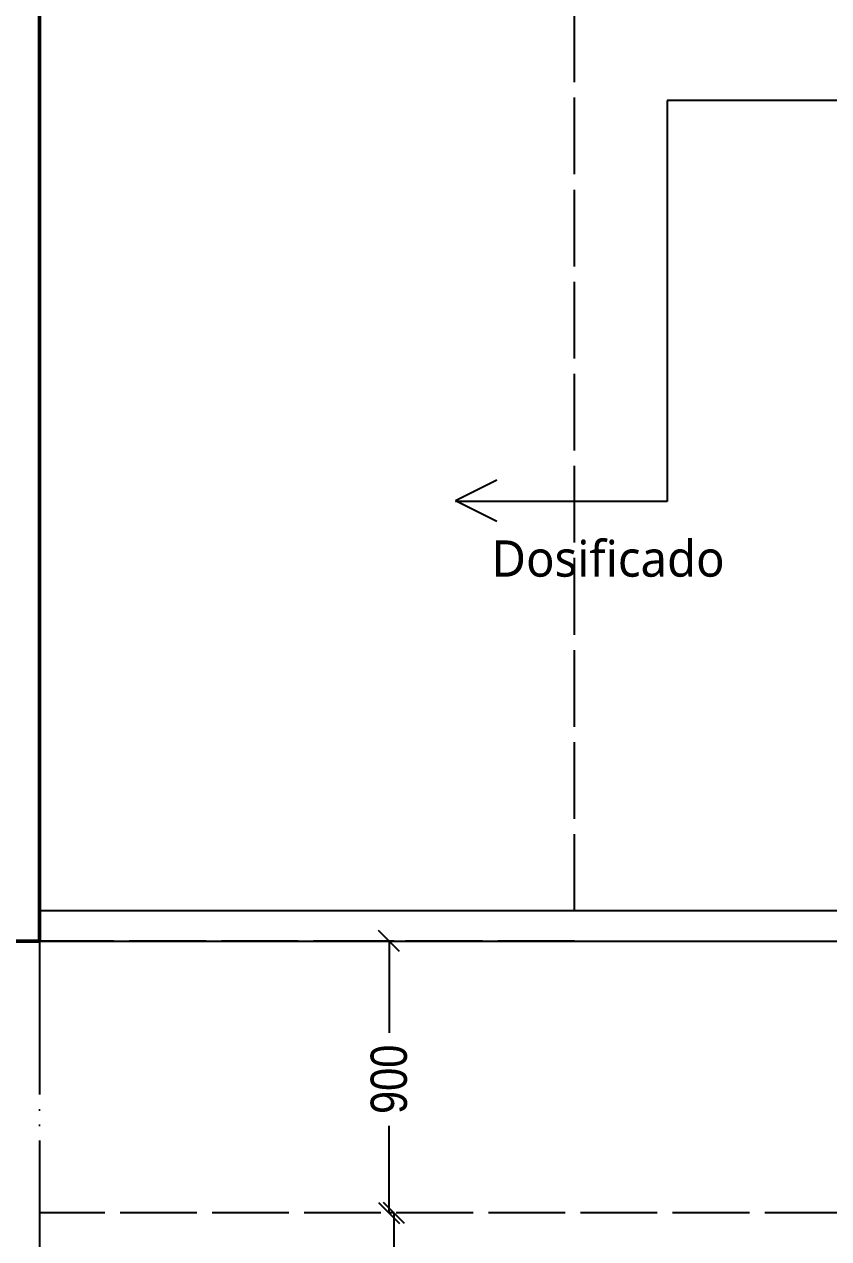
# Model space of a CAD drawing. Header units: millimetres. Extents: x 44692 to 659456, y -26273 to 96111.
# Drawn here: x 64003 to 66665, y -22793 to -18773 of the extents above; entities that cross this region are included whole.
import ezdxf

# ---------------------------------------------------------------- set-up
doc = ezdxf.new("R2010")
doc.units = ezdxf.units.MM
doc.header["$LTSCALE"] = 100
doc.linetypes.add('DASHEDX2', pattern=[3.048, 2.54, -0.508])
doc.linetypes.add('DIVIDEX2', pattern=[6.604, 5.08, -0.508, 0, -0.508, 0, -0.508])
for name, color, linetype in [('Area circulacion', 50, 'DASHEDX2'), ('Cotas secundarias', 41, 'Continuous'), ('Puertas', 43, 'DIVIDEX2'), ('rotulo', 211, 'Continuous')]:
    doc.layers.add(name, color=color, linetype=linetype)
doc.layers.add('Flujo personas', color=7, linetype='Continuous', true_color=0x4991c1)
doc.layers.add('Paredes', color=7, linetype='Continuous', lineweight=50)
doc.styles.add('OpenSans', font='OpenSans-Regular.ttf')
doc.styles.add('OpenSansCondensed-Light', font='OpenSansCondensed-Light.ttf')
doc.dimstyles.new('Cotas Mateo', dxfattribs={"dimtxt": 120, "dimasz": 70, "dimexe": 0.375, "dimexo": 0.125, "dimgap": 0.1, "dimtad": 1, "dimdec": 0, "dimzin": 12, "dimdsep": 46, "dimtxsty": 'OpenSansCondensed-Light', "dimblk": 'OBLIQUE', "dimcen": 2.5, "dimazin": 3, "dimtfac": 0.5, "dimtdec": 0, "dimtmove": 2, "dimatfit": 3, "dimarcsym": 0})

# ---------------------------------------------------------------- blocks, each defined once
blk = doc.blocks.new('_OBLIQUE')
at = {"color": 0, "linetype": 'ByBlock'}
blk.add_line((-0.5, -0.5), (0.5, 0.5), dxfattribs=at)
blk = doc.blocks.new('*D71')
at = {"layer": 'Cotas secundarias', "color": 0, "lineweight": -2, "transparency": 16777216}
for p, q in [((65226.4, -22708), (65226.4, -22969.7)), ((65226.6, -22708), (65226.8, -22708)), ((65226.4, -23608), (65226.4, -23278.4)), ((65226.6, -23608), (65226.8, -23608))]:
    blk.add_line(p, q, dxfattribs=at)
at = {"layer": 'Defpoints', "color": 0, "transparency": 16777216}
for p in [(65226.4, -22708), (65226.4, -23608), (65226.4, -23608)]:
    blk.add_point(p, dxfattribs=at)
at = {"layer": 'Cotas secundarias', "color": 0, "lineweight": -2, "transparency": 16777216, "xscale": 70, "yscale": 70, "zscale": 70}
for p, rotation in [((65226.4, -22708), 90), ((65226.4, -23608), 270)]:
    blk.add_blockref('_OBLIQUE', p, dxfattribs=dict(at, rotation=rotation))
at = {"layer": 'Cotas secundarias', "color": 0, "transparency": 16777216, "insert": (65226.4, -23124), "char_height": 120, "attachment_point": 5, "rotation": 90, "style": 'OpenSansCondensed-Light'}
blk.add_mtext('900', dxfattribs=at)
blk = doc.blocks.new('*D72')
at = {"layer": 'Cotas secundarias', "color": 0, "lineweight": -2, "transparency": 16777216}
for p, q in [((65226.7, -21808), (65209.8, -21808)), ((65210.2, -21808), (65210.2, -22111.3)), ((65210.2, -22708), (65210.2, -22420)), ((65226.7, -22708), (65209.8, -22708))]:
    blk.add_line(p, q, dxfattribs=at)
at = {"layer": 'Defpoints', "color": 0, "transparency": 16777216}
for p in [(65210.2, -21808), (65226.8, -21808), (65226.8, -22708)]:
    blk.add_point(p, dxfattribs=at)
at = {"layer": 'Cotas secundarias', "color": 0, "lineweight": -2, "transparency": 16777216, "xscale": 70, "yscale": 70, "zscale": 70}
for p, rotation in [((65210.2, -21808), 90), ((65210.2, -22708), 270)]:
    blk.add_blockref('_OBLIQUE', p, dxfattribs=dict(at, rotation=rotation))
at = {"layer": 'Cotas secundarias', "color": 0, "transparency": 16777216, "insert": (65210.2, -22265.6), "char_height": 120, "attachment_point": 5, "rotation": 90, "style": 'OpenSansCondensed-Light'}
blk.add_mtext('900', dxfattribs=at)

msp = doc.modelspace()

# ---------------------------------------------------------------- linework, layer by layer
for p, q in [((68865.508, -21707.991), (64053.09, -21707.991)), ((64053.09, -21807.991), (68865.508, -21807.991))]:
    msp.add_line(p, q)
at = {"layer": 'Area circulacion'}
msp.add_line((65823.828, -21707.991), (65823.828, -18089.858), dxfattribs=at)
at = {"layer": 'Area circulacion', "color": 2}
for p, q in [((65823.828, -21807.991), (64053.09, -21807.991)), ((69755.508, -22707.991), (64053.09, -22707.991))]:
    msp.add_line(p, q, dxfattribs=at)
at = {"layer": 'Flujo personas'}
for p, q in [((67903.383, -19024.636), (66130.561, -19024.636)), ((66130.561, -19024.636), (66130.561, -20352.363)), ((65429.839, -20349.073), (65566.563, -20280.711)), ((65429.839, -20349.073), (65566.563, -20417.435)), ((66130.561, -20352.363), (65429.839, -20352.363))]:
    msp.add_line(p, q, dxfattribs=at)
at = {"layer": 'Paredes'}
for p in [(64053.09, -10934.072), (63948.538, -21807.991)]:
    msp.add_line(p, (64053.09, -21807.991), dxfattribs=at)
at = {"layer": 'Puertas'}
msp.add_line((64053.09, -21807.991), (64053.09, -23607.991), dxfattribs=at)

# ---------------------------------------------------------------- texts
at = {"layer": 'rotulo', "insert": (65549.538, -20481.645), "char_height": 120, "width": 1055.00166, "attachment_point": 1, "style": 'OpenSans'}
msp.add_mtext('Dosificado', dxfattribs=at)

# ---------------------------------------------------------------- dimensions: what is measured, and where the dimension line sits
at = {"layer": 'Cotas secundarias'}
for base, p1, p2, picture, middle in [((65210.177, -21807.991), (65226.817, -22707.991), (65226.817, -21807.991), '*D72', (65210.177, -22265.647)), ((65226.442, -23607.991), (65226.442, -22707.991), (65226.442, -23607.991), '*D71', (65226.442, -23124.041))]:
    dim = msp.add_linear_dim(base=base, p1=p1, p2=p2, angle=90, dimstyle='Cotas Mateo', dxfattribs=at)
    dim.commit()
    dim.dimension.update_dxf_attribs({"geometry": picture, "text_midpoint": middle, "dimtype": 160})

doc.saveas('drawing.dxf')
